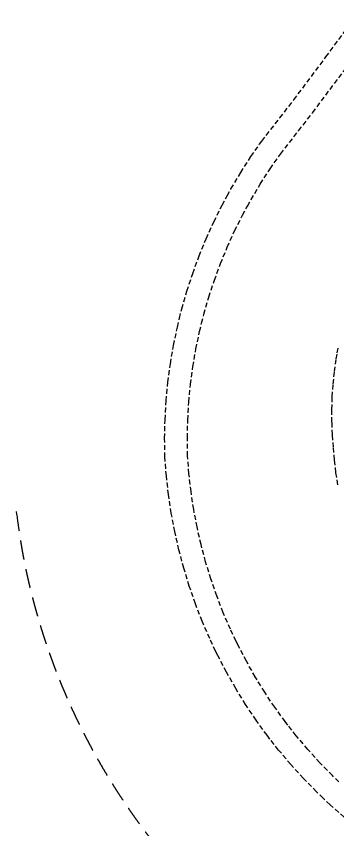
# Model space of a CAD drawing. Header units: millimetres. Extents: x 832728086 to 834530684, y 817551485 to 818349469.
# Drawn here: x 834108001 to 834150114, y 817985467 to 818092007 of the extents above; entities that cross this region are included whole.
import ezdxf

# ---------------------------------------------------------------- set-up
doc = ezdxf.new("R2010")
doc.units = ezdxf.units.MM
doc.header["$LTSCALE"] = 100
doc.linetypes.add('Hidden', pattern=[9.525, 6.35, -3.175])
doc.layers.add('+C-160', color=160, linetype='Hidden')

# ---------------------------------------------------------------- blocks, each defined once
blk = doc.blocks.new('A$C062A3D83')
at = {"layer": '+C-160'}
for points in [[(-172374, -18145, 0), (-174218, -16516, 0), (-175122, -15672, 0), (-176000, -14821, 0), (-177720, -13062, 0), (-179373, -11240, 0), (-180959, -9360, 0), (-182095, -7921, 0), (-182475, -7422, 0), (-183918, -5430, 0), (-185288, -3387, 0), (-186582, -1294, 0), (-187798, 844, 0), (-188935, 3025, 0), (-189219, 3601, 0), (-189992, 5247, 0), (-190966, 7506, 0), (-191857, 9799, 0), (-192663, 12123, 0), (-193383, 14475, 0), (-194017, 16852, 0), (-194563, 19251, 0), (-195021, 21668, 0), (-195390, 24100, 0), (-195669, 26544, 0), (-195859, 28997, 0), (-195895, 31456, 0), (-195841, 33913, 0), (-195697, 36363, 0), (-195464, 38805, 0), (-195141, 41234, 0), (-194730, 43647, 0), (-194231, 46041, 0), (-193958, 47194, 0), (-193645, 48413, 0), (-192973, 50760, 0), (-192217, 53078, 0), (-191376, 55365, 0), (-190453, 57617, 0), (-189449, 59832, 0), (-188366, 62007, 0), (-187704, 63245, 0), (-187205, 64138, 0), (-185934, 66277, 0), (-184585, 68364, 0), (-183449, 69997, 0), (-183160, 70397, 0), (-180798, 73437, 0), (-178952, 75814, 0), (-174758, 81420, 0), (-170833, 86747, 0)], [(-173211, 25386, 0), (-173458, 27016, 0), (-173645, 28655, 0), (-173772, 30299, 0), (-173903, 31945, 0), (-173973, 33597, 0), (-173982, 35253, 0), (-173931, 36910, 0), (-173818, 38567, 0), (-173645, 40221, 0), (-173410, 41869, 0), (-173275, 42666, 0), (-173115, 43511, 0)], [(-173071, -13517, 0), (-173911, -12703, 0), (-175554, -11022, 0), (-177134, -9281, 0), (-178650, -7484, 0), (-179736, -6109, 0), (-180098, -5632, 0), (-181478, -3729, 0), (-182787, -1776, 0), (-184023, 224, 0), (-185186, 2267, 0), (-186272, 4352, 0), (-186543, 4902, 0), (-187282, 6475, 0), (-188213, 8634, 0), (-189064, 10825, 0), (-189835, 13046, 0), (-190523, 15294, 0), (-191129, 17566, 0), (-191651, 19858, 0), (-192088, 22168, 0), (-192441, 24492, 0), (-192708, 26828, 0), (-192889, 29172, 0), (-192921, 31522, 0), (-192866, 33870, 0), (-192726, 36211, 0), (-192500, 38544, 0), (-192189, 40865, 0), (-191793, 43170, 0), (-191314, 45457, 0), (-191052, 46558, 0), (-190751, 47722, 0), (-190107, 49963, 0), (-189381, 52177, 0), (-188576, 54361, 0), (-187692, 56511, 0), (-186730, 58625, 0), (-185693, 60701, 0), (-185059, 61883, 0), (-184581, 62735, 0), (-183365, 64776, 0), (-182074, 66768, 0), (-180988, 68326, 0), (-180711, 68708, 0), (-178349, 71748, 0), (-176503, 74125, 0), (-172310, 79730, 0)]]:
    blk.add_polyline3d(points, dxfattribs=at)
at = {"layer": '+C-160', "ltscale": 4}
blk.add_rational_spline([(-215332, 21867), (-209081, -29894), (-160475, -48755), (-111869, -67617), (-72340, -33621)], [1, 0.857594331287, 1, 0.857594331287, 1], degree=2, knots=[45.9221606, 45.9221606, 45.9221606, 47.0026053, 47.0026053, 48.08305, 48.08305, 48.08305], dxfattribs=at)

msp = doc.modelspace()

# ---------------------------------------------------------------- block references
at = {"layer": '+C-160', "ltscale": 5}
msp.add_blockref('A$C062A3D83', (834323333.3128, 818005260.0327), dxfattribs=at)

doc.saveas('drawing.dxf')
